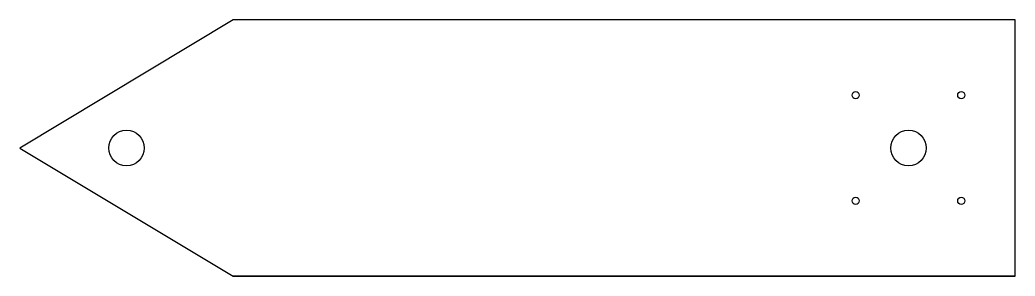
# Model space of a CAD drawing. Header units: millimetres. Extents: x -280 to 0, y 0 to 72.
import ezdxf

# ---------------------------------------------------------------- set-up
doc = ezdxf.new("R2010")
doc.units = ezdxf.units.MM
doc.layers.get('0').update_dxf_attribs({"linetype": 'CONTINUOUS'})

msp = doc.modelspace()

# ---------------------------------------------------------------- linework, layer by layer
msp.add_lwpolyline([(-220, 0), (0, 0), (-220, 0), (0, 0), (0, 72), (-220, 72), (-280, 36)], close=True)
for centre, radius in [((-44.85, 50.85), 1), ((-15.15, 50.85), 1), ((-250, 36), 5), ((-30, 36), 5), ((-44.85, 21.15), 1), ((-15.15, 21.15), 1)]:
    msp.add_circle(centre, radius)

doc.saveas('drawing.dxf')
